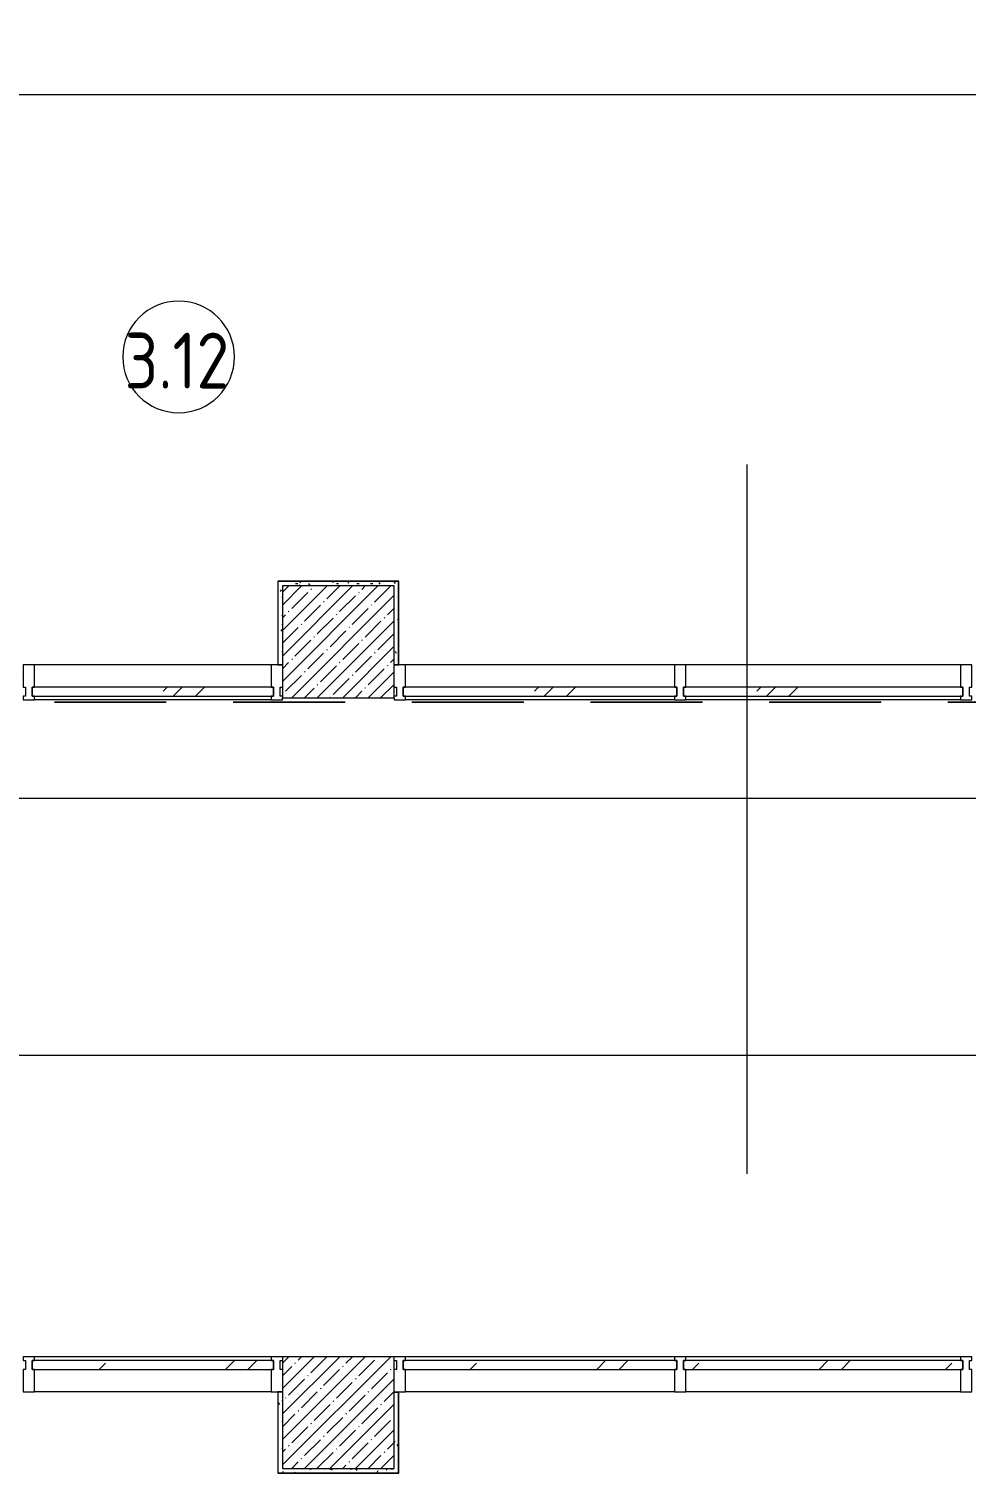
# Model space of a CAD drawing. Header units: millimetres. Extents: x -8624 to 200327, y -8553 to 29000.
# Drawn here: x 173795 to 177990, y 15124 to 21594 of the extents above; entities that cross this region are included whole.
import ezdxf

# ---------------------------------------------------------------- set-up
doc = ezdxf.new("R2010")
doc.units = ezdxf.units.MM
doc.linetypes.add('200_ШТРИХ__ш1_п0_6_', pattern=[800, 500, -300])
doc.linetypes.add('Осевая', pattern=[15875, 3175, -2381.25, 7937.5, -2381.25])
for name, color, linetype, lineweight in [('A-AREA-IDEN', 7, 'Continuous', 9), ('A-DETL-MBND-1', 7, '200_ШТРИХ__ш1_п0_6_', 9), ('A-GLAZ-CURT-2', 7, 'Continuous', 9), ('A-GLAZ-CWMG-3', 7, 'Continuous', 9), ('I-WALL-5', 7, 'Continuous', 9), ('S-COLS-2', 7, 'Continuous', 9), ('Оси-2', 7, 'Осевая', 9)]:
    doc.layers.add(name, color=color, linetype=linetype, lineweight=lineweight)
doc.layers.add('A-FLOR-3', color=7, linetype='Continuous', lineweight=9, true_color=0xaaaaaa)
doc.layers.add('I-WALL-7', color=9, linetype='Continuous', lineweight=9, true_color=0x808080)
doc.styles.add('GOST Common', font='GOST_Common.ttf', dxfattribs={"width": 0.9, "height": 250})
pattern_1 = [(0, (96349.85, 0), (121.92, 30.48), [10.058, -81.382, 10.058, -81.382, -487.68]), (0, (96349.85, 0), (121.92, 30.48), [-182.88, 10.058, -172.822, 10.058, -81.382, -213.36]), (0, (96349.85, 0), (121.92, 30.48), [-457.2, 10.058, -50.902, 10.058, -142.342]), (120, (96395.57, 15.24), (-87.356454, 90.345817), [10.058, -81.382, 10.058, -81.382, -487.68]), (120, (96395.57, 15.24), (-87.356454, 90.345817), [-182.88, 10.058, -172.822, 10.058, -81.382, -213.36]), (120, (96395.57, 15.24), (-87.356454, 90.345817), [-457.2, 10.058, -50.902, 10.058, -142.342]), (240, (96410.81, 76.2), (-34.563546, -120.825817), [10.058, -81.382, 10.058, -81.382, -487.68]), (240, (96410.81, 76.2), (-34.563546, -120.825817), [-182.88, 10.058, -172.822, 10.058, -81.382, -213.36]), (240, (96410.81, 76.2), (-34.563546, -120.825817), [-457.2, 10.058, -50.902, 10.058, -142.342])]

# ---------------------------------------------------------------- blocks, each defined once
blk = doc.blocks.new('BSC_Колонна _Прямоугольная - 500х500-V205-План зашивки приборов отопления в осях 3 этажа 12-23')
at = {"layer": 'S-COLS-2'}
h = blk.add_hatch(dxfattribs=at)
h.set_pattern_fill('FP_156', color=256, style=0, pattern_type=2)
h.set_pattern_definition([(45, (-78830, -15400), (-57.02463, 57.02463), []), (45, (-78772.975, -15400), (-57.02463, 57.02463), [100.806, -20.161, 3.353, -16.808])])
h.paths.add_polyline_path([(-250, -250), (250, -250), (250, 250), (-250, 250), (-250, -120.5)])
for p, q in [((250, 250), (-250, 250)), ((-250, 250), (-250, -250)), ((250, -250), (250, 250)), ((-250, -250), (250, -250))]:
    blk.add_line(p, q, dxfattribs=at)
blk = doc.blocks.new('BSC_Колонна _Прямоугольная - 500х500-V212-План зашивки приборов отопления в осях 3 этажа 12-23')
at = {"layer": 'S-COLS-2'}
h = blk.add_hatch(dxfattribs=at)
h.set_pattern_fill('FP_160', color=256, style=0, pattern_type=2)
h.set_pattern_definition([(45, (-78830, -18850), (-57.02463, 57.02463), []), (45, (-78772.975, -18850), (-57.02463, 57.02463), [100.806, -20.161, 3.353, -16.808])])
h.paths.add_polyline_path([(-250, -250), (250, -250), (250, 250), (-250, 250), (-250, -114.7)])
for p, q in [((250, 250), (-250, 250)), ((-250, 250), (-250, -250)), ((250, -250), (250, 250)), ((-250, -250), (250, -250))]:
    blk.add_line(p, q, dxfattribs=at)
blk = doc.blocks.new('Прямоугольный импост - Импост структурный с накладкой - 160мм-23618922-План зашивки приборов отопления в осях 3 этажа 12-23')
at = {"layer": 'A-GLAZ-CWMG-3'}
for p, q in [((-50, 0), (-50, 17)), ((-50, 17), (0, 17)), ((-40, 0), (-50, 0)), ((-40, -40), (-40, 0)), ((0, 0), (-10, 0)), ((-10, 0), (-10, -40)), ((0, 17), (0, 7)), ((-50, -140), (-50, -40)), ((-50, -40), (-40, -40)), ((-10, -40), (0, -40)), ((0, -140), (-50, -140))]:
    blk.add_line(p, q, dxfattribs=at)
blk = doc.blocks.new('Прямоугольный импост - Импост структурный с накладкой - 160мм-30335138-План зашивки приборов отопления в осях 3 этажа 12-23')
at = {"layer": 'A-GLAZ-CWMG-3'}
for p, q in [((-50, 40), (-50, 140)), ((-50, 140), (0, 140)), ((-40, 40), (-50, 40)), ((-50, -17), (-50, 0)), ((-50, 0), (-40, 0)), ((-40, 0), (-40, 40)), ((-10, 40), (-10, 0)), ((0, 40), (-10, 40)), ((-10, 0), (0, 0)), ((0, -17), (-50, -17))]:
    blk.add_line(p, q, dxfattribs=at)
blk = doc.blocks.new('Системная панель - Стекло - 40мм-30335156-План зашивки приборов отопления в осях 3 этажа 12-23')
at = {"layer": 'A-GLAZ-CURT-2'}
h = blk.add_hatch(dxfattribs=at)
h.set_pattern_fill('FP_167', color=256, style=0, pattern_type=2)
h.set_pattern_definition([(45, (-79832.5, -15533), (-282.8427, 282.8427), [200, -600]), (45, (-80032.5, -15633), (-282.8427, 282.8427), [600, -200]), (45, (-79632.5, -15733), (-282.8427, 282.8427), [200, -600])])
h.paths.add_polyline_path([(612.5, -40), (612.5, 0), (-612.5, 0), (-612.5, -40)])
for p, q in [((612.5, 0), (-612.5, 0)), ((-612.5, 0), (-612.5, -40)), ((-612.5, -40), (612.5, -40)), ((612.5, -40), (612.5, 0))]:
    blk.add_line(p, q, dxfattribs=at)
blk = doc.blocks.new('Прямоугольный импост - Импост структурный с накладкой - 160мм-23562106-План зашивки приборов отопления в осях 3 этажа 12-23')
at = {"layer": 'A-GLAZ-CWMG-3'}
for p, q in [((80335, 15650), (79130, 15650)), ((80335, 15493), (79130, 15493))]:
    blk.add_line(p, q, dxfattribs=at)
blk = doc.blocks.new('Прямоугольный импост - Импост структурный с накладкой - 160мм-30335139-План зашивки приборов отопления в осях 3 этажа 12-23')
at = {"layer": 'A-GLAZ-CWMG-3'}
for p, q in [((0, 140), (-50, 140)), ((-50, 140), (-50, 40)), ((-50, 40), (-40, 40)), ((-40, 0), (-50, 0)), ((-50, 0), (-50, -17)), ((-40, 40), (-40, 0)), ((-10, 0), (-10, 40)), ((-10, 40), (0, 40)), ((0, 0), (-10, 0)), ((-50, -17), (0, -17))]:
    blk.add_line(p, q, dxfattribs=at)
blk = doc.blocks.new('Прямоугольный импост - Импост структурный с накладкой - 160мм-30335135-План зашивки приборов отопления в осях 3 этажа 12-23')
at = {"layer": 'A-GLAZ-CWMG-3'}
for p, q in [((-25, 40), (-25, 140)), ((-25, 140), (25, 140)), ((25, 140), (25, 40)), ((-15, 40), (-25, 40)), ((-25, -17), (-25, 0)), ((-25, 0), (-15, 0)), ((-15, 0), (-15, 40)), ((15, 40), (15, 0)), ((25, 40), (15, 40)), ((15, 0), (25, 0)), ((25, 0), (25, -17)), ((25, -17), (-25, -17))]:
    blk.add_line(p, q, dxfattribs=at)
blk = doc.blocks.new('Системная панель - Стекло - 40мм-23618921-План зашивки приборов отопления в осях 3 этажа 12-23')
at = {"layer": 'A-GLAZ-CURT-2'}
h = blk.add_hatch(dxfattribs=at)
h.set_pattern_fill('FP_169', color=256, style=0, pattern_type=2)
h.set_pattern_definition([(45, (-79832.5, -18507), (-282.8427, 282.8427), [200, -600]), (45, (-80032.5, -18607), (-282.8427, 282.8427), [600, -200]), (45, (-79632.5, -18707), (-282.8427, 282.8427), [200, -600])])
h.paths.add_polyline_path([(612.5, 0), (612.5, 40), (-612.5, 40), (-612.5, 0)])
for p, q in [((612.5, 40), (-612.5, 40)), ((-612.5, 40), (-612.5, 0)), ((612.5, 0), (612.5, 40)), ((-612.5, 0), (612.5, 0))]:
    blk.add_line(p, q, dxfattribs=at)
blk = doc.blocks.new('Прямоугольный импост - Импост структурный с накладкой - 160мм-23562040-План зашивки приборов отопления в осях 3 этажа 12-23')
at = {"layer": 'A-GLAZ-CWMG-3'}
for p, q in [((80335, 18747), (79130, 18747)), ((80335, 18590), (79130, 18590))]:
    blk.add_line(p, q, dxfattribs=at)
blk = doc.blocks.new('Прямоугольный импост - Импост структурный с накладкой - 160мм-23618923-План зашивки приборов отопления в осях 3 этажа 12-23')
at = {"layer": 'A-GLAZ-CWMG-3'}
for p, q in [((0, 17), (-50, 17)), ((-50, 17), (-50, 0)), ((-50, 0), (-40, 0)), ((-40, 0), (-40, -40)), ((-10, -40), (-10, 0)), ((-10, 0), (0, 0)), ((0, 7), (0, 17)), ((-40, -40), (-50, -40)), ((-50, -40), (-50, -140)), ((0, -40), (-10, -40)), ((-50, -140), (0, -140))]:
    blk.add_line(p, q, dxfattribs=at)
blk = doc.blocks.new('Системная панель - Стекло - 40мм-V220-План зашивки приборов отопления в осях 3 этажа 12-23')
at = {"layer": 'A-GLAZ-CURT-2'}
h = blk.add_hatch(dxfattribs=at)
h.set_pattern_fill('FP_173', color=256, style=0, pattern_type=2)
h.set_pattern_definition([(45, (-81100, -15533), (-282.8427, 282.8427), [200, -600]), (45, (-81300, -15633), (-282.8427, 282.8427), [600, -200]), (45, (-80900, -15733), (-282.8427, 282.8427), [200, -600])])
h.paths.add_polyline_path([(625, -40), (625, 0), (-625, 0), (-625, -40), (-544.3, -40)])
for p, q in [((625, 0), (-625, 0)), ((-625, 0), (-625, -40)), ((-625, -40), (625, -40)), ((625, -40), (625, 0))]:
    blk.add_line(p, q, dxfattribs=at)
blk = doc.blocks.new('Прямоугольный импост - Импост структурный с накладкой - 160мм-23562109-План зашивки приборов отопления в осях 3 этажа 12-23')
at = {"layer": 'A-GLAZ-CWMG-3'}
for p, q in [((81615, 15650), (80385, 15650)), ((81615, 15493), (80385, 15493))]:
    blk.add_line(p, q, dxfattribs=at)
blk = doc.blocks.new('Прямоугольный импост - Импост структурный с накладкой - 160мм-30335136-План зашивки приборов отопления в осях 3 этажа 12-23')
at = {"layer": 'A-GLAZ-CWMG-3'}
for p, q in [((-25, 40), (-25, 140)), ((-25, 140), (25, 140)), ((25, 140), (25, 40)), ((-15, 40), (-25, 40)), ((-25, -17), (-25, 0)), ((-25, 0), (-15, 0)), ((-15, 0), (-15, 40)), ((15, 40), (15, 0)), ((25, 40), (15, 40)), ((15, 0), (25, 0)), ((25, 0), (25, -17)), ((25, -17), (-25, -17))]:
    blk.add_line(p, q, dxfattribs=at)
blk = doc.blocks.new('Прямоугольный импост - Импост структурный с накладкой - 160мм-23618920-План зашивки приборов отопления в осях 3 этажа 12-23')
at = {"layer": 'A-GLAZ-CWMG-3'}
for p, q in [((-25, 0), (-25, 17)), ((-25, 17), (25, 17)), ((-15, 0), (-25, 0)), ((-15, -40), (-15, 0)), ((25, 0), (15, 0)), ((15, 0), (15, -40)), ((25, 17), (25, 0)), ((-25, -140), (-25, -40)), ((-25, -40), (-15, -40)), ((15, -40), (25, -40)), ((25, -40), (25, -140)), ((25, -140), (-25, -140))]:
    blk.add_line(p, q, dxfattribs=at)
blk = doc.blocks.new('Системная панель - Стекло - 40мм-V221-План зашивки приборов отопления в осях 3 этажа 12-23')
at = {"layer": 'A-GLAZ-CURT-2'}
h = blk.add_hatch(dxfattribs=at)
h.set_pattern_fill('FP_175', color=256, style=0, pattern_type=2)
h.set_pattern_definition([(45, (-81100, -18507), (-282.8427, 282.8427), [200, -600]), (45, (-81300, -18607), (-282.8427, 282.8427), [600, -200]), (45, (-80900, -18707), (-282.8427, 282.8427), [200, -600])])
h.paths.add_polyline_path([(625, 0), (625, 40), (-625, 40), (-625, 0), (-544.3, 0)])
for p, q in [((625, 40), (-625, 40)), ((-625, 40), (-625, 0)), ((-625, 0), (625, 0)), ((625, 0), (625, 40))]:
    blk.add_line(p, q, dxfattribs=at)
blk = doc.blocks.new('Прямоугольный импост - Импост структурный с накладкой - 160мм-22751478-План зашивки приборов отопления в осях 3 этажа 12-23')
at = {"layer": 'A-GLAZ-CWMG-3'}
for p, q in [((82895, 18747), (81665, 18747)), ((82895, 18590), (81665, 18590))]:
    blk.add_line(p, q, dxfattribs=at)
blk = doc.blocks.new('Системная панель - Стекло - 40мм-V225-План зашивки приборов отопления в осях 3 этажа 12-23')
at = {"layer": 'A-GLAZ-CURT-2'}
h = blk.add_hatch(dxfattribs=at)
h.set_pattern_fill('FP_179', color=256, style=0, pattern_type=2)
h.set_pattern_definition([(45, (-78100, -15533), (-282.8427, 282.8427), [200, -600]), (45, (-78300, -15633), (-282.8427, 282.8427), [600, -200]), (45, (-77900, -15733), (-282.8427, 282.8427), [200, -600])])
h.paths.add_polyline_path([(540, -40), (540, 0), (-540, 0), (-540, -40), (-452.5, -40)])
for p, q in [((540, 0), (-540, 0)), ((-540, 0), (-540, -40)), ((540, -40), (540, 0)), ((-540, -40), (540, -40))]:
    blk.add_line(p, q, dxfattribs=at)
blk = doc.blocks.new('Прямоугольный импост - Импост структурный с накладкой - 160мм-23562335-План зашивки приборов отопления в осях 3 этажа 12-23')
at = {"layer": 'A-GLAZ-CWMG-3'}
for p, q in [((78530, 15650), (77470, 15650)), ((78530, 15493), (77470, 15493))]:
    blk.add_line(p, q, dxfattribs=at)
blk = doc.blocks.new('Системная панель - Стекло - 40мм-V226-План зашивки приборов отопления в осях 3 этажа 12-23')
at = {"layer": 'A-GLAZ-CURT-2'}
h = blk.add_hatch(dxfattribs=at)
h.set_pattern_fill('FP_180', color=256, style=0, pattern_type=2)
h.set_pattern_definition([(45, (-78100, -18507), (-282.8427, 282.8427), [200, -600]), (45, (-78300, -18607), (-282.8427, 282.8427), [600, -200]), (45, (-77900, -18707), (-282.8427, 282.8427), [200, -600])])
h.paths.add_polyline_path([(540, 0), (540, 40), (-540, 40), (-540, 0)])
for p, q in [((540, 40), (-540, 40)), ((-540, 40), (-540, 0)), ((-540, 0), (540, 0)), ((540, 0), (540, 40))]:
    blk.add_line(p, q, dxfattribs=at)
blk = doc.blocks.new('Прямоугольный импост - Импост структурный с накладкой - 160мм-23562401-План зашивки приборов отопления в осях 3 этажа 12-23')
at = {"layer": 'A-GLAZ-CWMG-3'}
for p, q in [((75150, 18747), (74090, 18747)), ((75150, 18590), (74090, 18590))]:
    blk.add_line(p, q, dxfattribs=at)
blk = doc.blocks.new('Марка_Помещения - Номер-25198446-План зашивки приборов отопления в осях 3 этажа 12-23')
at = {"layer": 'A-AREA-IDEN'}
for start, end in [(360, 180), (180, 360)]:
    blk.add_arc((0, 0), 2.5, start, end, dxfattribs=at)

msp = doc.modelspace()

# ---------------------------------------------------------------- hatches: boundary and pattern name
at = {"layer": 'I-WALL-7'}
h = msp.add_hatch(dxfattribs=at)
h.set_pattern_fill('FP_183', color=256, style=0, pattern_type=2)
h.set_pattern_definition(pattern_1)
h.paths.add_polyline_path([(175429.8, 19100), (175429.8, 19120), (174909.8, 19120), (174909.8, 19100), (175351.5, 19100)])
h = msp.add_hatch(dxfattribs=at)
h.set_pattern_fill('FP_183', color=256, style=0, pattern_type=2)
h.set_pattern_definition(pattern_1)
h.paths.add_polyline_path([(174929.8, 18747), (174929.8, 19100), (174909.8, 19100), (174909.8, 18747)])
h = msp.add_hatch(dxfattribs=at)
h.set_pattern_fill('FP_183', color=256, style=0, pattern_type=2)
h.set_pattern_definition(pattern_1)
h.paths.add_polyline_path([(175429.8, 18747), (175449.8, 18747), (175449.8, 19120), (175429.8, 19120), (175429.8, 19100)])
h = msp.add_hatch(dxfattribs=at)
h.set_pattern_fill('FP_183', color=256, style=0, pattern_type=2)
h.set_pattern_definition(pattern_1)
h.paths.add_polyline_path([(174929.8, 15130), (174929.8, 15493), (174909.8, 15493), (174909.8, 15130)])
h = msp.add_hatch(dxfattribs=at)
h.set_pattern_fill('FP_183', color=256, style=0, pattern_type=2)
h.set_pattern_definition(pattern_1)
h.paths.add_polyline_path([(175449.8, 15150), (175449.8, 15490), (175429.8, 15490), (175429.8, 15150)])
h = msp.add_hatch(dxfattribs=at)
h.set_pattern_fill('FP_183', color=256, style=0, pattern_type=2)
h.set_pattern_definition(pattern_1)
h.paths.add_polyline_path([(175429.8, 15130), (175449.8, 15130), (175449.8, 15150), (174929.8, 15150), (174929.8, 15130), (175351.5, 15130)])

# ---------------------------------------------------------------- linework, layer by layer
at = {"layer": 'A-DETL-MBND-1'}
for p, q in [((180809.8, 18580), (170389.8, 18580)), ((180808.8, 18579), (170389.8, 18579)), ((175449.8, 15493), (175449.8, 15490))]:
    msp.add_line(p, q, dxfattribs=at)
at = {"layer": 'A-FLOR-3'}
msp.add_line((175449.8, 15493), (175449.8, 15490), dxfattribs=at)
at = {"layer": 'I-WALL-5'}
for p, q in [((175450.8, 19121), (174908.8, 19121)), ((174908.8, 19121), (174908.8, 18747)), ((175449.8, 19120), (174909.8, 19120)), ((174909.8, 19120), (174909.8, 18747)), ((175449.8, 18747), (175449.8, 19120)), ((175450.8, 18747), (175450.8, 19121)), ((174908.8, 18747), (174929.8, 18747)), ((175429.8, 18747), (175450.8, 18747)), ((174929.8, 15493), (174908.8, 15493)), ((174908.8, 15493), (174908.8, 15129)), ((174909.8, 15493), (174909.8, 15130)), ((175450.8, 15490), (175429.8, 15490)), ((175449.8, 15130), (175449.8, 15490)), ((175450.8, 15129), (175450.8, 15490)), ((174908.8, 15129), (175450.8, 15129)), ((174909.8, 15130), (175449.8, 15130))]:
    msp.add_line(p, q, dxfattribs=at)
at = {"layer": 'Оси-2'}
for p, q in [((177009.8, 593.7), (177009.8, 25030)), ((135246.3, 21300), (178599.8, 21300)), ((135246.3, 18150), (178599.8, 18150)), ((135246.3, 17000), (178599.8, 17000))]:
    msp.add_line(p, q, dxfattribs=at)

# ---------------------------------------------------------------- block references
at = {"layer": 'A-AREA-IDEN', "xscale": 99.99999999999993, "yscale": 99.99999999999993, "zscale": 99.99999999999993}
msp.add_blockref('Марка_Помещения - Номер-25198446-План зашивки приборов отопления в осях 3 этажа 12-23', (174465.1, 20125.3), dxfattribs=at)
at = {"layer": 'A-GLAZ-CURT-2'}
for name, p in [('Системная панель - Стекло - 40мм-V226-План зашивки приборов отопления в осях 3 этажа 12-23', (174349.8, 18607)), ('Системная панель - Стекло - 40мм-23618921-План зашивки приборов отопления в осях 3 этажа 12-23', (176082.3, 18607)), ('Системная панель - Стекло - 40мм-V221-План зашивки приборов отопления в осях 3 этажа 12-23', (177349.8, 18607)), ('Системная панель - Стекло - 40мм-V225-План зашивки приборов отопления в осях 3 этажа 12-23', (174349.8, 15633)), ('Системная панель - Стекло - 40мм-30335156-План зашивки приборов отопления в осях 3 этажа 12-23', (176082.3, 15633)), ('Системная панель - Стекло - 40мм-V220-План зашивки приборов отопления в осях 3 этажа 12-23', (177349.8, 15633))]:
    msp.add_blockref(name, p, dxfattribs=at)
at = {"layer": 'A-GLAZ-CWMG-3', "extrusion": (0, 0, -1), "rotation": 180}
for name, p in [('Прямоугольный импост - Импост структурный с накладкой - 160мм-23618920-План зашивки приборов отопления в осях 3 этажа 12-23', (-173794.8, 18607)), ('Прямоугольный импост - Импост структурный с накладкой - 160мм-23618922-План зашивки приборов отопления в осях 3 этажа 12-23', (-174929.8, 18607)), ('Прямоугольный импост - Импост структурный с накладкой - 160мм-23618920-План зашивки приборов отопления в осях 3 этажа 12-23', (-176709.8, 18607)), ('Прямоугольный импост - Импост структурный с накладкой - 160мм-23618920-План зашивки приборов отопления в осях 3 этажа 12-23', (-177989.8, 18607)), ('Прямоугольный импост - Импост структурный с накладкой - 160мм-30335136-План зашивки приборов отопления в осях 3 этажа 12-23', (-173794.8, 15633)), ('Прямоугольный импост - Импост структурный с накладкой - 160мм-30335138-План зашивки приборов отопления в осях 3 этажа 12-23', (-174929.8, 15633)), ('Прямоугольный импост - Импост структурный с накладкой - 160мм-30335136-План зашивки приборов отопления в осях 3 этажа 12-23', (-176709.8, 15633)), ('Прямоугольный импост - Импост структурный с накладкой - 160мм-30335135-План зашивки приборов отопления в осях 3 этажа 12-23', (-177989.8, 15633))]:
    msp.add_blockref(name, p, dxfattribs=at)
at = {"layer": 'A-GLAZ-CWMG-3'}
for name, p in [('Прямоугольный импост - Импост структурный с накладкой - 160мм-23562401-План зашивки приборов отопления в осях 3 этажа 12-23', (99729.8, 0)), ('Прямоугольный импост - Импост структурный с накладкой - 160мм-23562040-План зашивки приборов отопления в осях 3 этажа 12-23', (96349.8, 0)), ('Прямоугольный импост - Импост структурный с накладкой - 160мм-22751478-План зашивки приборов отопления в осях 3 этажа 12-23', (95069.8, 0)), ('Прямоугольный импост - Импост структурный с накладкой - 160мм-23562335-План зашивки приборов отопления в осях 3 этажа 12-23', (96349.8, 0)), ('Прямоугольный импост - Импост структурный с накладкой - 160мм-23562106-План зашивки приборов отопления в осях 3 этажа 12-23', (96349.8, 0)), ('Прямоугольный импост - Импост структурный с накладкой - 160мм-23562109-План зашивки приборов отопления в осях 3 этажа 12-23', (96349.8, 0))]:
    msp.add_blockref(name, p, dxfattribs=at)
at = {"layer": 'A-GLAZ-CWMG-3', "rotation": 180}
for name, p in [('Прямоугольный импост - Импост структурный с накладкой - 160мм-23618923-План зашивки приборов отопления в осях 3 этажа 12-23', (175429.8, 18607)), ('Прямоугольный импост - Импост структурный с накладкой - 160мм-30335139-План зашивки приборов отопления в осях 3 этажа 12-23', (175429.8, 15633))]:
    msp.add_blockref(name, p, dxfattribs=at)
at = {"layer": 'S-COLS-2'}
for name, p in [('BSC_Колонна _Прямоугольная - 500х500-V212-План зашивки приборов отопления в осях 3 этажа 12-23', (175179.8, 18850)), ('BSC_Колонна _Прямоугольная - 500х500-V205-План зашивки приборов отопления в осях 3 этажа 12-23', (175179.8, 15400))]:
    msp.add_blockref(name, p, dxfattribs=at)

# ---------------------------------------------------------------- texts
at = {"layer": 'A-AREA-IDEN', "insert": (174223.2, 20233.9), "char_height": 250, "width": 606.076, "attachment_point": 1, "style": 'GOST Common'}
msp.add_mtext('3.12', dxfattribs=at)

doc.saveas('drawing.dxf')
